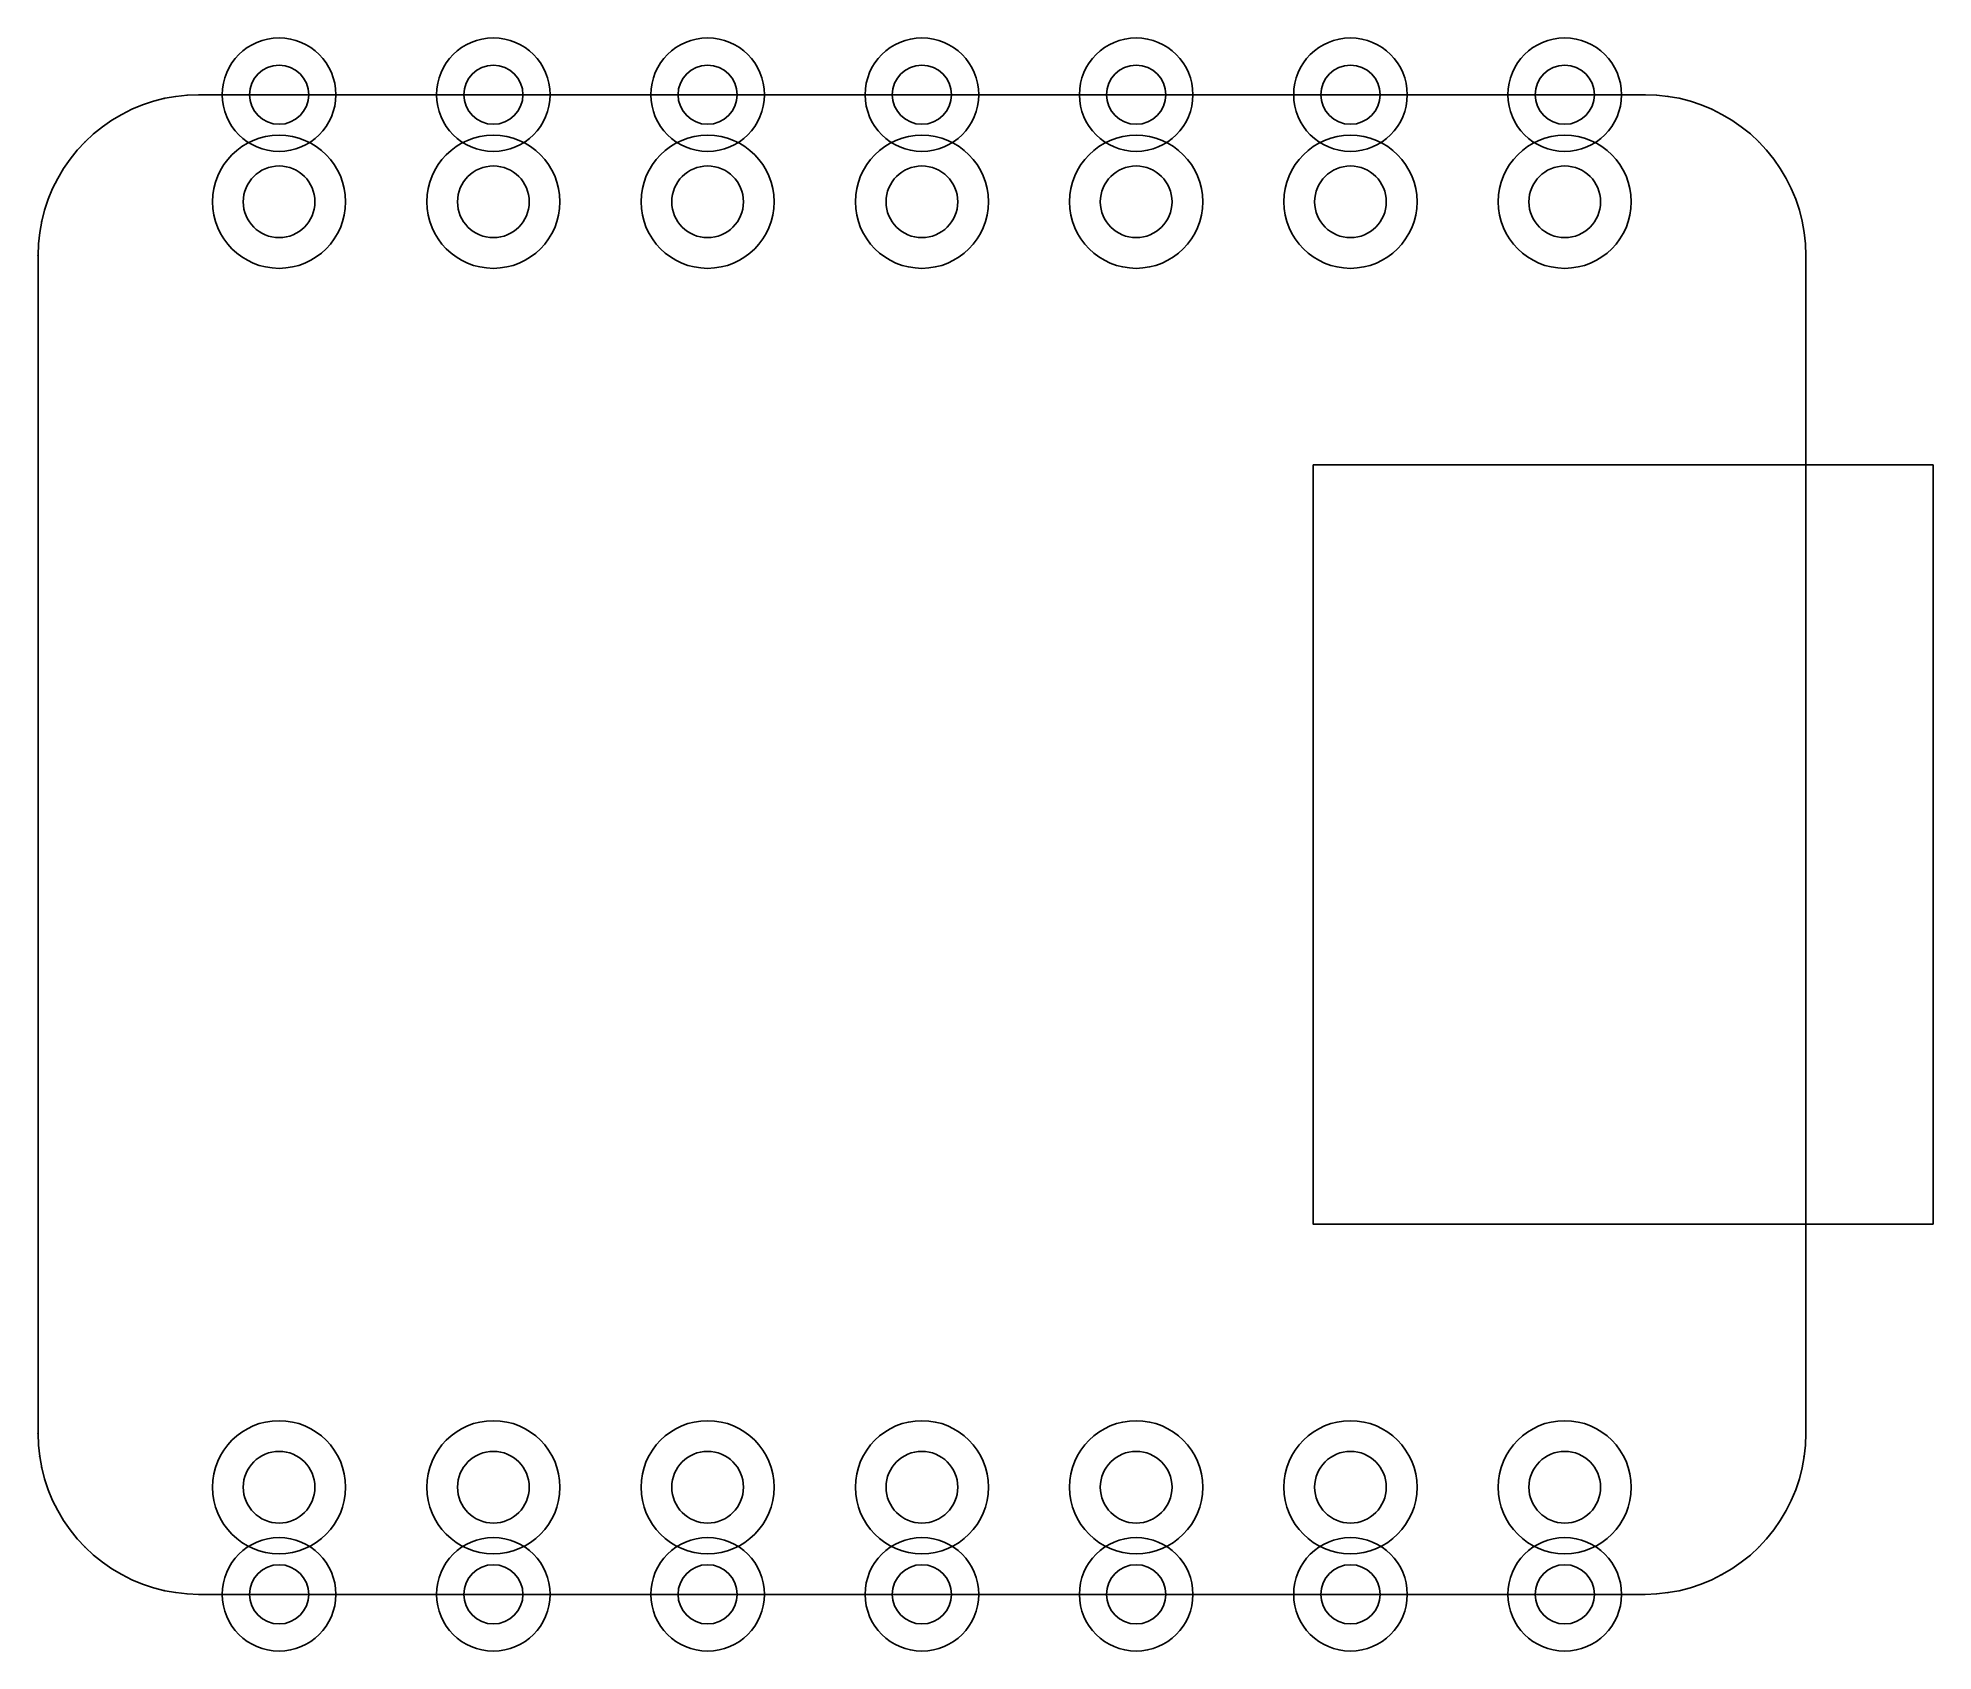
# Model space of a CAD drawing. Header units: millimetres. Extents: x -295.4 to -272.9, y 62.8 to 81.9.
import ezdxf

# ---------------------------------------------------------------- set-up
doc = ezdxf.new("R2010")
doc.units = ezdxf.units.MM
doc.layers.add('mcu', color=18, linetype='Continuous', true_color=0x000000)

msp = doc.modelspace()

# ---------------------------------------------------------------- linework, layer by layer
at = {"layer": 'mcu'}
for points in [[(-276.347, 63.424), (-276.21, 63.429), (-276.076, 63.444), (-275.944, 63.467), (-275.811, 63.5), (-275.682, 63.543), (-275.555, 63.597), (-275.436, 63.658), (-275.319, 63.726), (-275.207, 63.805), (-275.1, 63.889), (-275.001, 63.983), (-274.907, 64.082), (-274.823, 64.189), (-274.745, 64.3), (-274.676, 64.417), (-274.615, 64.537), (-274.562, 64.664), (-274.519, 64.793), (-274.486, 64.925), (-274.463, 65.057), (-274.447, 65.192), (-274.442, 65.329), (-274.442, 79.299), (-274.447, 79.436), (-274.463, 79.571), (-274.486, 79.703), (-274.519, 79.835), (-274.562, 79.965), (-274.615, 80.092), (-274.676, 80.211), (-274.745, 80.328), (-274.823, 80.44), (-274.907, 80.546), (-275.001, 80.645), (-275.1, 80.739), (-275.207, 80.823), (-275.319, 80.902), (-275.436, 80.97), (-275.555, 81.031), (-275.682, 81.085), (-275.811, 81.128), (-275.944, 81.161), (-276.076, 81.184), (-276.21, 81.199), (-276.347, 81.204), (-293.492, 81.204), (-293.63, 81.199), (-293.764, 81.184), (-293.896, 81.161), (-294.028, 81.128), (-294.158, 81.085), (-294.285, 81.031), (-294.404, 80.97), (-294.521, 80.902), (-294.633, 80.823), (-294.74, 80.739), (-294.839, 80.645), (-294.933, 80.546), (-295.016, 80.44), (-295.095, 80.328), (-295.164, 80.211), (-295.225, 80.092), (-295.278, 79.965), (-295.321, 79.835), (-295.354, 79.703), (-295.377, 79.571), (-295.392, 79.436), (-295.397, 79.299), (-295.397, 65.329), (-295.392, 65.192), (-295.377, 65.057), (-295.354, 64.925), (-295.321, 64.793), (-295.278, 64.664), (-295.225, 64.537), (-295.164, 64.417), (-295.095, 64.3), (-295.016, 64.189), (-294.933, 64.082), (-294.839, 63.983), (-294.74, 63.889), (-294.633, 63.805), (-294.521, 63.726), (-294.404, 63.658), (-294.285, 63.597), (-294.158, 63.543), (-294.028, 63.5), (-293.896, 63.467), (-293.764, 63.444), (-293.63, 63.429), (-293.492, 63.424)], [(-280.284, 76.815), (-280.284, 67.813), (-272.934, 67.813), (-272.934, 76.815)]]:
    msp.add_lwpolyline(points, close=True, dxfattribs=at)
at = {"layer": 'mcu', "color": 0, "linetype": 'ByBlock', "lineweight": -2}
for centre, radius in [((-292.54, 81.204), 0.673), ((-290, 81.204), 0.673), ((-287.46, 81.204), 0.673), ((-284.92, 81.204), 0.673), ((-282.38, 81.204), 0.673), ((-279.84, 81.204), 0.673), ((-277.3, 81.204), 0.673), ((-292.54, 81.204), 0.351), ((-290, 81.204), 0.351), ((-287.46, 81.204), 0.351), ((-284.92, 81.204), 0.351), ((-282.38, 81.204), 0.351), ((-279.84, 81.204), 0.351), ((-277.3, 81.204), 0.351), ((-294.028, 81.128), 0.00127), ((-294.028, 81.128), 0.00127), ((-293.896, 81.161), 0.00127), ((-293.896, 81.161), 0.00127), ((-293.764, 81.184), 0.00127), ((-293.764, 81.184), 0.00127), ((-293.63, 81.199), 0.00127), ((-293.63, 81.199), 0.00127), ((-293.492, 81.204), 0.00127), ((-293.492, 81.204), 0.00127), ((-276.347, 81.204), 0.00127), ((-276.347, 81.204), 0.00127), ((-276.21, 81.199), 0.00127), ((-276.21, 81.199), 0.00127), ((-276.076, 81.184), 0.00127), ((-276.076, 81.184), 0.00127), ((-275.944, 81.161), 0.00127), ((-275.944, 81.161), 0.00127), ((-275.811, 81.128), 0.00127), ((-275.811, 81.128), 0.00127), ((-294.521, 80.902), 0.00127), ((-294.521, 80.902), 0.00127), ((-294.404, 80.97), 0.00127), ((-294.404, 80.97), 0.00127), ((-294.285, 81.031), 0.00127), ((-294.285, 81.031), 0.00127), ((-294.158, 81.085), 0.00127), ((-294.158, 81.085), 0.00127), ((-275.682, 81.085), 0.00127), ((-275.682, 81.085), 0.00127), ((-275.555, 81.031), 0.00127), ((-275.555, 81.031), 0.00127), ((-275.436, 80.97), 0.00127), ((-275.436, 80.97), 0.00127), ((-275.319, 80.902), 0.00127), ((-275.319, 80.902), 0.00127), ((-294.74, 80.739), 0.00127), ((-294.74, 80.739), 0.00127), ((-294.633, 80.823), 0.00127), ((-294.633, 80.823), 0.00127), ((-292.54, 79.934), 0.789), ((-290, 79.934), 0.789), ((-287.46, 79.934), 0.789), ((-284.92, 79.934), 0.789), ((-282.38, 79.934), 0.789), ((-279.84, 79.934), 0.789), ((-277.3, 79.934), 0.789), ((-275.207, 80.823), 0.00127), ((-275.207, 80.823), 0.00127), ((-275.1, 80.739), 0.00127), ((-275.1, 80.739), 0.00127), ((-295.016, 80.44), 0.00127), ((-295.016, 80.44), 0.00127), ((-294.933, 80.546), 0.00127), ((-294.933, 80.546), 0.00127), ((-294.839, 80.645), 0.00127), ((-294.839, 80.645), 0.00127), ((-275.001, 80.645), 0.00127), ((-275.001, 80.645), 0.00127), ((-274.907, 80.546), 0.00127), ((-274.907, 80.546), 0.00127), ((-274.823, 80.44), 0.00127), ((-274.823, 80.44), 0.00127), ((-295.164, 80.211), 0.00127), ((-295.164, 80.211), 0.00127), ((-295.095, 80.328), 0.00127), ((-295.095, 80.328), 0.00127), ((-292.54, 79.934), 0.425), ((-290, 79.934), 0.425), ((-287.46, 79.934), 0.425), ((-284.92, 79.934), 0.425), ((-282.38, 79.934), 0.425), ((-279.84, 79.934), 0.425), ((-277.3, 79.934), 0.425), ((-274.745, 80.328), 0.00127), ((-274.745, 80.328), 0.00127), ((-274.676, 80.211), 0.00127), ((-274.676, 80.211), 0.00127), ((-295.225, 80.092), 0.00127), ((-295.225, 80.092), 0.00127), ((-274.615, 80.092), 0.00127), ((-274.615, 80.092), 0.00127), ((-295.321, 79.835), 0.00127), ((-295.321, 79.835), 0.00127), ((-295.278, 79.965), 0.00127), ((-295.278, 79.965), 0.00127), ((-274.562, 79.965), 0.00127), ((-274.562, 79.965), 0.00127), ((-274.519, 79.835), 0.00127), ((-274.519, 79.835), 0.00127), ((-295.377, 79.571), 0.00127), ((-295.377, 79.571), 0.00127), ((-295.354, 79.703), 0.00127), ((-295.354, 79.703), 0.00127), ((-274.486, 79.703), 0.00127), ((-274.486, 79.703), 0.00127), ((-274.463, 79.571), 0.00127), ((-274.463, 79.571), 0.00127), ((-295.392, 79.436), 0.00127), ((-295.392, 79.436), 0.00127), ((-274.447, 79.436), 0.00127), ((-274.447, 79.436), 0.00127), ((-295.397, 79.299), 0.00127), ((-295.397, 79.299), 0.00127), ((-274.442, 79.299), 0.00127), ((-274.442, 79.299), 0.00127), ((-292.54, 64.694), 0.789), ((-290, 64.694), 0.789), ((-287.46, 64.694), 0.789), ((-284.92, 64.694), 0.789), ((-282.38, 64.694), 0.789), ((-279.84, 64.694), 0.789), ((-277.3, 64.694), 0.789), ((-295.397, 65.329), 0.00127), ((-295.397, 65.329), 0.00127), ((-295.392, 65.192), 0.00127), ((-295.392, 65.192), 0.00127), ((-274.447, 65.192), 0.00127), ((-274.447, 65.192), 0.00127), ((-274.442, 65.329), 0.00127), ((-274.442, 65.329), 0.00127), ((-295.377, 65.057), 0.00127), ((-295.377, 65.057), 0.00127), ((-295.354, 64.925), 0.00127), ((-295.354, 64.925), 0.00127), ((-292.54, 64.694), 0.425), ((-290, 64.694), 0.425), ((-287.46, 64.694), 0.425), ((-284.92, 64.694), 0.425), ((-282.38, 64.694), 0.425), ((-279.84, 64.694), 0.425), ((-277.3, 64.694), 0.425), ((-274.486, 64.925), 0.00127), ((-274.486, 64.925), 0.00127), ((-274.463, 65.057), 0.00127), ((-274.463, 65.057), 0.00127), ((-295.321, 64.793), 0.00127), ((-295.321, 64.793), 0.00127), ((-274.519, 64.793), 0.00127), ((-274.519, 64.793), 0.00127), ((-295.278, 64.664), 0.00127), ((-295.278, 64.664), 0.00127), ((-295.225, 64.537), 0.00127), ((-295.225, 64.537), 0.00127), ((-274.615, 64.537), 0.00127), ((-274.615, 64.537), 0.00127), ((-274.562, 64.664), 0.00127), ((-274.562, 64.664), 0.00127), ((-295.164, 64.417), 0.00127), ((-295.164, 64.417), 0.00127), ((-295.095, 64.3), 0.00127), ((-295.095, 64.3), 0.00127), ((-274.745, 64.3), 0.00127), ((-274.745, 64.3), 0.00127), ((-274.676, 64.417), 0.00127), ((-274.676, 64.417), 0.00127), ((-295.016, 64.189), 0.00127), ((-295.016, 64.189), 0.00127), ((-294.933, 64.082), 0.00127), ((-294.933, 64.082), 0.00127), ((-292.54, 63.424), 0.673), ((-290, 63.424), 0.673), ((-287.46, 63.424), 0.673), ((-284.92, 63.424), 0.673), ((-282.38, 63.424), 0.673), ((-279.84, 63.424), 0.673), ((-277.3, 63.424), 0.673), ((-274.907, 64.082), 0.00127), ((-274.907, 64.082), 0.00127), ((-274.823, 64.189), 0.00127), ((-274.823, 64.189), 0.00127), ((-294.839, 63.983), 0.00127), ((-294.839, 63.983), 0.00127), ((-294.74, 63.889), 0.00127), ((-294.74, 63.889), 0.00127), ((-294.633, 63.805), 0.00127), ((-294.633, 63.805), 0.00127), ((-275.207, 63.805), 0.00127), ((-275.207, 63.805), 0.00127), ((-275.1, 63.889), 0.00127), ((-275.1, 63.889), 0.00127), ((-275.001, 63.983), 0.00127), ((-275.001, 63.983), 0.00127), ((-294.521, 63.726), 0.00127), ((-294.521, 63.726), 0.00127), ((-294.404, 63.658), 0.00127), ((-294.404, 63.658), 0.00127), ((-294.285, 63.597), 0.00127), ((-294.285, 63.597), 0.00127), ((-292.54, 63.424), 0.351), ((-290, 63.424), 0.351), ((-287.46, 63.424), 0.351), ((-284.92, 63.424), 0.351), ((-282.38, 63.424), 0.351), ((-279.84, 63.424), 0.351), ((-277.3, 63.424), 0.351), ((-275.555, 63.597), 0.00127), ((-275.555, 63.597), 0.00127), ((-275.436, 63.658), 0.00127), ((-275.436, 63.658), 0.00127), ((-275.319, 63.726), 0.00127), ((-275.319, 63.726), 0.00127), ((-294.158, 63.543), 0.00127), ((-294.158, 63.543), 0.00127), ((-294.028, 63.5), 0.00127), ((-294.028, 63.5), 0.00127), ((-293.896, 63.467), 0.00127), ((-293.896, 63.467), 0.00127), ((-293.764, 63.444), 0.00127), ((-293.764, 63.444), 0.00127), ((-293.63, 63.429), 0.00127), ((-293.63, 63.429), 0.00127), ((-293.492, 63.424), 0.00127), ((-293.492, 63.424), 0.00127), ((-293.492, 63.424), 0.00127), ((-293.492, 63.424), 0.00127), ((-276.347, 63.424), 0.00127), ((-276.347, 63.424), 0.00127), ((-276.21, 63.429), 0.00127), ((-276.21, 63.429), 0.00127), ((-276.076, 63.444), 0.00127), ((-276.076, 63.444), 0.00127), ((-275.944, 63.467), 0.00127), ((-275.944, 63.467), 0.00127), ((-275.811, 63.5), 0.00127), ((-275.811, 63.5), 0.00127), ((-275.682, 63.543), 0.00127), ((-275.682, 63.543), 0.00127)]:
    msp.add_circle(centre, radius, dxfattribs=at)

doc.saveas('drawing.dxf')
